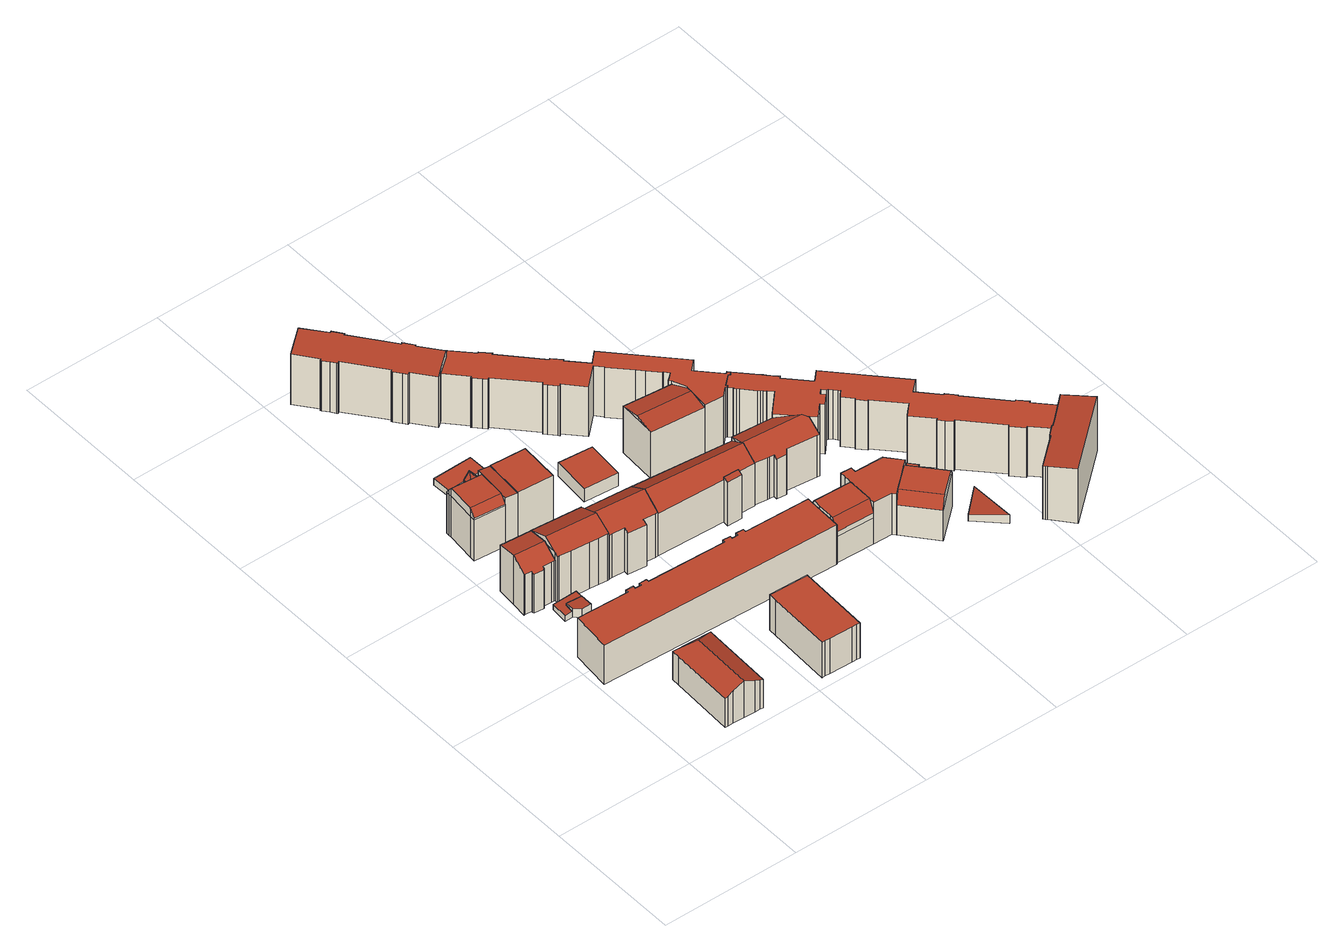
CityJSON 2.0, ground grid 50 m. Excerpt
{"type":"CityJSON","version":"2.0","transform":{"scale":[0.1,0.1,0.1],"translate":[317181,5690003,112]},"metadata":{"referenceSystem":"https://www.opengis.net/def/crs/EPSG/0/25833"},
"CityObjects":{
"building1":{"type":"Building","attributes":{"Dachtyp_tdc":"tdcFreeFormRoof","Gemeindeschluessel":14713000,"Dachneigung":25.52,"QualitaetDacherkennung":13,"Geometrietyp2DReferenz":"3000","function":"31001_9998","roofType":"5000","measuredHeight":14.87},"geometry":[{"type":"MultiSurface","lod":"2","boundaries":[[[0,1,2,3]],[[1,4,5,2]],[[4,6,7,5]],[[6,8,9,7]],[[8,10,11,9]],[[10,12,13,11]],[[12,14,15,13]],[[14,16,17,15]],[[16,18,19,17]],[[18,20,21,19]],[[20,0,3,21]],[[16,14,12,10,8,6,22]],[[6,4,22]],[[4,1,0,20,18,16,22]],[[3,2,5,7,9,11,13,15,17,19,21]]],"semantics":{"surfaces":[{"type":"WallSurface"},{"type":"RoofSurface"},{"type":"GroundSurface"}],"values":[0,0,0,0,0,0,0,0,0,0,0,1,1,1,2]}}]},
"building2":{"type":"Building","attributes":{"Dachtyp_tdc":"tdcGableRoof","Gemeindeschluessel":14713000,"Dachneigung":10.52,"QualitaetDacherkennung":49,"Geometrietyp2DReferenz":"3000","function":"31001_9998","roofType":"3100","measuredHeight":20},"geometry":[{"type":"MultiSurface","lod":"2","boundaries":[[[23,24,25,26]],[[24,27,28,25]],[[27,29,30,28]],[[29,31,32,30]],[[31,33,34,32]],[[33,35,36,34]],[[35,37,38,36]],[[37,39,40,38]],[[39,41,42,40]],[[41,43,44,42]],[[43,45,46,44]],[[45,47,48,46]],[[47,49,50,48]],[[49,51,52,50]],[[51,53,54,52]],[[53,23,26,54]],[[49,47,45,43]],[[43,41,39,37,35,33,31,29,27,24,23,53,51,49]],[[26,25,28,30,32,34,36,38,40,42,44,46,48,50,52,54]]],"semantics":{"surfaces":[{"type":"WallSurface"},{"type":"RoofSurface"},{"type":"GroundSurface"}],"values":[0,0,0,0,0,0,0,0,0,0,0,0,0,0,0,0,1,1,2]}}]},
"building3":{"type":"Building","attributes":{"Dachtyp_tdc":"tdcPolyFlatRoof","Gemeindeschluessel":14713000,"Dachneigung":7.14,"QualitaetDacherkennung":61,"Geometrietyp2DReferenz":"3000","function":"31001_9998","roofType":"2100","measuredHeight":3.18},"geometry":[{"type":"MultiSurface","lod":"2","boundaries":[[[55,56,57,58]],[[56,59,60,57]],[[59,61,62,60]],[[61,63,64,62]],[[63,65,66,64]],[[65,55,58,66]],[[65,63,61,59,56,55]],[[58,57,60,62,64,66]]],"semantics":{"surfaces":[{"type":"WallSurface"},{"type":"RoofSurface"},{"type":"GroundSurface"}],"values":[0,0,0,0,0,0,1,2]}}]},
"building4":{"type":"Building","attributes":{"Dachtyp_tdc":"tdcPolyFlatRoof","Gemeindeschluessel":14713000,"Dachneigung":6.71,"QualitaetDacherkennung":65,"Geometrietyp2DReferenz":"3000","function":"31001_9998","roofType":"2100","measuredHeight":3.73},"geometry":[{"type":"MultiSurface","lod":"2","boundaries":[[[67,68,69,70]],[[68,71,72,69]],[[71,73,74,72]],[[73,75,76,74]],[[75,77,78,76]],[[77,67,70,78]],[[77,75,73,71,68,67]],[[70,69,72,74,76,78]]],"semantics":{"surfaces":[{"type":"WallSurface"},{"type":"RoofSurface"},{"type":"GroundSurface"}],"values":[0,0,0,0,0,0,1,2]}}]},
"building5":{"type":"Building","attributes":{"Dachtyp_tdc":"tdcFreeFormRoof","Gemeindeschluessel":14713000,"Dachneigung":0.38,"QualitaetDacherkennung":69,"Geometrietyp2DReferenz":"3000","function":"31001_9998","roofType":"5000","measuredHeight":19.86},"geometry":[{"type":"MultiSurface","lod":"2","boundaries":[[[79,80,81,82]],[[83,84,80,79]],[[85,86,87,88]],[[88,87,89,90]],[[90,89,91]],[[92,84,83]],[[93,94,95,96]],[[96,95,86,85]],[[97,98,99,100,101,102,103,104,105,106,107,108,109]],[[85,88,98,97]],[[88,90,99,98]],[[90,91,100,99]],[[91,110,101,100]],[[110,111,102,101]],[[111,112,103,102]],[[112,92,104,103]],[[92,83,105,104]],[[83,79,106,105]],[[79,82,107,106]],[[82,93,108,107]],[[93,96,109,108]],[[96,85,97,109]],[[113,86,95,94]],[[84,92,112,111,110,91,89,87,80]],[[81,80,87,86,113]],[[82,81,113,94,93]]],"semantics":{"surfaces":[{"type":"WallSurface"},{"type":"GroundSurface"},{"type":"RoofSurface"}],"values":[0,0,0,0,0,0,0,0,1,0,0,0,0,0,0,0,0,0,0,0,0,0,2,2,2,0]}}]},
"building6":{"type":"Building","attributes":{"Dachtyp_tdc":"tdcFreeFormRoof","Gemeindeschluessel":14713000,"Dachneigung":24.72,"QualitaetDacherkennung":47,"Geometrietyp2DReferenz":"3000","function":"31001_9998","roofType":"5000","measuredHeight":22.23},"geometry":[{"type":"MultiSurface","lod":"2","boundaries":[[[114,115,116,117]],[[115,118,119,116]],[[118,120,121,119]],[[120,122,123,121]],[[122,124,125,123]],[[124,126,127,125]],[[126,128,129,127]],[[128,130,131,129]],[[130,132,133,131]],[[132,134,52,133]],[[134,47,48,52]],[[47,114,117,48]],[[135,118,115,114,47,136]],[[130,128,126,124,122,120,135,136,134,132]],[[120,118,135]],[[47,134,136]],[[117,116,119,121,123,125,127,129,131,133,52,48]]],"semantics":{"surfaces":[{"type":"WallSurface"},{"type":"RoofSurface"},{"type":"GroundSurface"}],"values":[0,0,0,0,0,0,0,0,0,0,0,0,1,1,0,0,2]}}]},
"building7":{"type":"Building","attributes":{"Gemeindeschluessel":14713000,"Dachtyp_tdc":"tdcPolyFlatRoof","Dachneigung":5.23,"QualitaetDacherkennung":44,"Geometrietyp2DReferenz":"3000","function":"31001_9998","roofType":"2100","measuredHeight":19.71},"geometry":[{"type":"MultiSurface","lod":"2","boundaries":[[[137,138,139,140]],[[138,141,142,139]],[[141,143,144,142]],[[143,137,140,144]],[[143,141,138,137]],[[140,139,142,144]]],"semantics":{"surfaces":[{"type":"WallSurface"},{"type":"RoofSurface"},{"type":"GroundSurface"}],"values":[0,0,0,0,1,2]}}]},
"building8":{"type":"Building","attributes":{"Dachtyp_tdc":"tdcPolyFlatRoof","Gemeindeschluessel":14713000,"Dachneigung":0,"QualitaetDacherkennung":39,"Geometrietyp2DReferenz":"3000","function":"31001_9998","roofType":"1000","measuredHeight":16.01},"geometry":[{"type":"MultiSurface","lod":"2","boundaries":[[[145,146,147,148]],[[146,149,150,147]],[[149,151,152,150]],[[151,153,154,152]],[[153,155,156,154]],[[155,157,158,156]],[[157,159,160,158]],[[159,161,162,160]],[[161,163,164,162]],[[163,165,166,164]],[[165,167,168,166]],[[167,169,170,168]],[[169,171,172,170]],[[171,173,174,172]],[[173,175,176,174]],[[175,177,178,176]],[[177,179,180,178]],[[179,181,182,180]],[[181,183,184,182]],[[183,185,186,184]],[[185,187,188,186]],[[187,189,190,188]],[[189,191,192,190]],[[191,145,148,192]],[[191,189,187,185,183,181,179,177,175,173,171,169,167,165,163,161,159,157,155,153,151,149,146,145]],[[148,147,150,152,154,156,158,160,162,164,166,168,170,172,174,176,178,180,182,184,186,188,190,192]]],"semantics":{"surfaces":[{"type":"WallSurface"},{"type":"RoofSurface"},{"type":"GroundSurface"}],"values":[0,0,0,0,0,0,0,0,0,0,0,0,0,0,0,0,0,0,0,0,0,0,0,0,1,2]}}]},
"building9":{"type":"Building","attributes":{"Dachtyp_tdc":"tdcFreeFormRoof","Gemeindeschluessel":14713000,"Dachneigung":53.87,"QualitaetDacherkennung":6,"Geometrietyp2DReferenz":"3000","function":"31001_9998","roofType":"5000","measuredHeight":12.63},"geometry":[{"type":"MultiSurface","lod":"2","boundaries":[[[193,194,142,144]],[[194,195,196,142]],[[195,197,198,196]],[[197,199,200,198]],[[199,201,202,200]],[[201,203,204,202]],[[203,193,144,204]],[[205,206,207,203,201]],[[205,201,199]],[[197,205,199]],[[197,206,205]],[[197,208,206]],[[208,197,195]],[[208,195,194]],[[207,206,208,194,193]],[[207,193,203]],[[144,142,196,198,200,202,204]]],"semantics":{"surfaces":[{"type":"WallSurface"},{"type":"RoofSurface"},{"type":"GroundSurface"}],"values":[0,0,0,0,0,0,0,1,0,1,1,1,1,1,1,1,2]}}]},
"building10":{"type":"Building","attributes":{"Dachtyp_tdc":"tdcPolyFlatRoof","Gemeindeschluessel":14713000,"Dachneigung":0,"QualitaetDacherkennung":52,"Geometrietyp2DReferenz":"3000","function":"31001_9998","roofType":"1000","measuredHeight":19.51},"geometry":[{"type":"MultiSurface","lod":"2","boundaries":[[[209,210,211,212]],[[210,213,140,211]],[[213,214,144,140]],[[214,209,212,144]],[[214,213,210,209]],[[212,211,140,144]]],"semantics":{"surfaces":[{"type":"WallSurface"},{"type":"RoofSurface"},{"type":"GroundSurface"}],"values":[0,0,0,0,1,2]}}]},
"building11":{"type":"Building","attributes":{"Dachtyp_tdc":"tdcPolyFlatRoof","Gemeindeschluessel":14713000,"Dachneigung":0,"QualitaetDacherkennung":37,"Geometrietyp2DReferenz":"3000","function":"31001_9998","roofType":"1000","measuredHeight":14.29},"geometry":[{"type":"MultiSurface","lod":"2","boundaries":[[[215,216,217,218]],[[216,219,220,217]],[[219,221,222,220]],[[221,223,224,222]],[[223,225,226,224]],[[225,227,228,226]],[[227,229,230,228]],[[229,231,232,230]],[[231,233,234,232]],[[233,215,218,234]],[[233,231,229,227,225,223,221,219,216,215]],[[218,217,220,222,224,226,228,230,232,234]]],"semantics":{"surfaces":[{"type":"WallSurface"},{"type":"RoofSurface"},{"type":"GroundSurface"}],"values":[0,0,0,0,0,0,0,0,0,0,1,2]}}]},
"building12":{"type":"Building","attributes":{"Dachtyp_tdc":"tdcPolyFlatRoof","Gemeindeschluessel":14713000,"Dachneigung":0,"QualitaetDacherkennung":65,"Geometrietyp2DReferenz":"3000","function":"31001_9998","roofType":"1000","measuredHeight":2.55},"geometry":[{"type":"MultiSurface","lod":"2","boundaries":[[[235,236,237,238]],[[236,239,240,237]],[[239,241,242,240]],[[241,235,238,242]],[[241,239,236,235]],[[238,237,240,242]]],"semantics":{"surfaces":[{"type":"WallSurface"},{"type":"RoofSurface"},{"type":"GroundSurface"}],"values":[0,0,0,0,1,2]}}]},
"building13":{"type":"Building","attributes":{"Dachtyp_tdc":"tdcFreeFormRoof","Gemeindeschluessel":14713000,"Dachneigung":29.41,"QualitaetDacherkennung":53,"Geometrietyp2DReferenz":"3000","function":"31001_9998","roofType":"5000","measuredHeight":21.76},"geometry":[{"type":"MultiSurface","lod":"2","boundaries":[[[243,244,245,246]],[[244,247,248,245]],[[247,249,250,248]],[[249,251,252,250]],[[251,253,254,252]],[[253,255,256,254]],[[255,257,258,256]],[[257,259,260,258]],[[259,261,262,260]],[[261,263,264,262]],[[263,265,266,264]],[[265,267,268,266]],[[267,269,270,268]],[[269,271,272,270]],[[271,273,274,272]],[[273,243,246,274]],[[275,261,259,257,255,276]],[[247,244,243,273,271,269,267,265,263,275,276,253,251,249]],[[255,253,276]],[[263,261,275]],[[246,245,248,250,252,254,256,258,260,262,264,266,268,270,272,274]]],"semantics":{"surfaces":[{"type":"WallSurface"},{"type":"RoofSurface"},{"type":"GroundSurface"}],"values":[0,0,0,0,0,0,0,0,0,0,0,0,0,0,0,0,1,1,0,0,2]}}]},
"building14":{"type":"Building","attributes":{"Dachtyp_tdc":"tdcPolyFlatRoof","Gemeindeschluessel":14713000,"Dachneigung":6.67,"QualitaetDacherkennung":69,"Geometrietyp2DReferenz":"3000","function":"31001_9998","roofType":"2100","measuredHeight":21.76},"geometry":[{"type":"MultiSurface","lod":"2","boundaries":[[[277,278,279,280]],[[278,281,282,279]],[[281,283,284,282]],[[283,285,286,284]],[[285,287,288,286]],[[287,289,290,288]],[[289,291,292,290]],[[291,293,294,292]],[[293,295,296,294]],[[295,297,298,296]],[[297,299,300,298]],[[299,301,302,300]],[[301,303,304,302]],[[303,305,306,304]],[[305,307,308,306]],[[307,309,310,308]],[[309,311,312,310]],[[311,313,314,312]],[[313,315,316,314]],[[315,317,318,316]],[[317,319,320,318]],[[319,321,322,320]],[[321,323,324,322]],[[323,325,326,324]],[[325,327,328,326]],[[327,329,330,328]],[[329,331,332,330]],[[331,333,334,332]],[[333,277,280,334]],[[333,331,329,327,325,323,321,319,317,315,313,311,309,307,305,303,301,299,297,295,293,291,289,287,285,283,281,278,277]],[[280,279,282,284,286,288,290,292,294,296,298,300,302,304,306,308,310,312,314,316,318,320,322,324,326,328,330,332,334]]],"semantics":{"surfaces":[{"type":"WallSurface"},{"type":"RoofSurface"},{"type":"GroundSurface"}],"values":[0,0,0,0,0,0,0,0,0,0,0,0,0,0,0,0,0,0,0,0,0,0,0,0,0,0,0,0,0,1,2]}}]},
"building15":{"type":"Building","attributes":{"Dachtyp_tdc":"tdcPolyFlatRoof","Gemeindeschluessel":14713000,"Dachneigung":0,"QualitaetDacherkennung":42,"Geometrietyp2DReferenz":"3000","function":"31001_2000","roofType":"1000","measuredHeight":5.46},"geometry":[{"type":"MultiSurface","lod":"2","boundaries":[[[335,336,337,338]],[[336,339,340,337]],[[339,341,342,340]],[[341,335,338,342]],[[341,339,336,335]],[[338,337,340,342]]],"semantics":{"surfaces":[{"type":"WallSurface"},{"type":"RoofSurface"},{"type":"GroundSurface"}],"values":[0,0,0,0,1,2]}}]},
"building16":{"type":"Building","attributes":{"Gemeindeschluessel":14713000,"Geometrietyp2DReferenz":"3000","function":"31001_9998","roofType":"9999"},"children":["building16-1","building16-2"]},
"building16-1":{"type":"BuildingPart","attributes":{"Dachtyp_tdc":"tdcFreeFormRoof","Dachneigung":31.89,"QualitaetDacherkennung":29,"Geometrietyp2DReferenz":"3000","roofType":"5000","measuredHeight":21.63},"parents":["building16"],"geometry":[{"type":"MultiSurface","lod":"2","boundaries":[[[343,344,345,346]],[[344,347,348,345]],[[347,349,350,348]],[[351,352,268,353]],[[352,354,266,268]],[[354,355,264,266]],[[355,356,357,264]],[[356,358,262,357]],[[358,359,260,262]],[[359,343,346,260]],[[356,355,354,352,351,349,347,344]],[[344,343,359,358,356]],[[346,345,348,350,353,268,266,264,357,262,260]],[[353,350,349,351]]],"semantics":{"surfaces":[{"type":"WallSurface"},{"type":"RoofSurface"},{"type":"GroundSurface"},{"type":"ClosureSurface"}],"values":[0,0,0,0,0,0,0,0,0,0,1,1,2,3]}}]},
"building16-2":{"type":"BuildingPart","attributes":{"Dachtyp_tdc":"tdcPolyFlatRoof","Dachneigung":14.17,"QualitaetDacherkennung":67,"Geometrietyp2DReferenz":"3000","roofType":"2100","measuredHeight":18.3},"parents":["building16"],"geometry":[{"type":"MultiSurface","lod":"2","boundaries":[[[360,361,362,350,349]],[[361,363,364,362]],[[363,365,351,353,364]],[[365,363,361,360]],[[350,362,364,353]],[[349,351,365,360]],[[349,350,353,351]]],"semantics":{"surfaces":[{"type":"WallSurface"},{"type":"RoofSurface"},{"type":"GroundSurface"},{"type":"ClosureSurface"}],"values":[0,0,0,1,2,0,3]}}]},
"building17":{"type":"Building","attributes":{"Dachtyp_tdc":"tdcPolyFlatRoof","Gemeindeschluessel":14713000,"Dachneigung":0,"QualitaetDacherkennung":37,"Geometrietyp2DReferenz":"3000","function":"31001_9998","roofType":"1000","measuredHeight":20.2},"geometry":[{"type":"MultiSurface","lod":"2","boundaries":[[[366,367,368,369]],[[367,370,371,368]],[[370,372,373,371]],[[372,374,375,373]],[[374,376,377,375]],[[376,378,379,377]],[[378,380,381,379]],[[380,382,383,381]],[[382,384,385,383]],[[384,386,387,385]],[[386,388,389,387]],[[388,390,391,389]],[[390,392,393,391]],[[392,394,395,393]],[[394,396,397,395]],[[396,398,399,397]],[[398,400,401,399]],[[400,402,403,401]],[[402,404,405,403]],[[404,406,407,405]],[[406,408,409,407]],[[408,410,411,409]],[[410,412,413,411]],[[412,414,415,413]],[[414,416,417,415]],[[416,418,419,417]],[[418,420,421,419]],[[420,422,423,421]],[[422,424,425,423]],[[424,426,427,425]],[[426,428,429,427]],[[428,430,431,429]],[[430,432,433,431]],[[432,434,435,433]],[[434,436,437,435]],[[436,438,439,437]],[[438,440,441,439]],[[440,442,443,441]],[[442,444,445,443]],[[444,446,447,445]],[[446,448,449,447]],[[448,450,451,449]],[[450,452,453,451]],[[452,454,455,453]],[[454,456,457,455]],[[456,458,459,457]],[[458,460,461,459]],[[460,462,463,461]],[[462,464,465,463]],[[464,466,467,465]],[[466,468,469,467]],[[468,470,471,469]],[[470,472,473,471]],[[472,474,475,473]],[[474,366,369,475]],[[474,472,470,468,466,464,462,460,458,456,454,452,450,448,446,444,442,440,438,436,434,432,430,428,426,424,422,420,418,416,414,412,410,408,406,404,402,400,398,396,394,392,390,388,386,384,382,380,378,376,374,372,370,367,366]],[[369,368,371,373,375,377,379,381,383,385,387,389,391,393,395,397,399,401,403,405,407,409,411,413,415,417,419,421,423,425,427,429,431,433,435,437,439,441,443,445,447,449,451,453,455,457,459,461,463,465,467,469,471,473,475]]],"semantics":{"surfaces":[{"type":"WallSurface"},{"type":"RoofSurface"},{"type":"GroundSurface"}],"values":[0,0,0,0,0,0,0,0,0,0,0,0,0,0,0,0,0,0,0,0,0,0,0,0,0,0,0,0,0,0,0,0,0,0,0,0,0,0,0,0,0,0,0,0,0,0,0,0,0,0,0,0,0,0,0,1,2]}}]},
"building18":{"type":"Building","attributes":{"Dachtyp_tdc":"tdcFreeFormRoof","Gemeindeschluessel":14713000,"Dachneigung":10.1,"QualitaetDacherkennung":62,"Geometrietyp2DReferenz":"3000","function":"31001_9998","roofType":"5000","measuredHeight":20.18},"geometry":[{"type":"MultiSurface","lod":"2","boundaries":[[[476,477,478,401]],[[477,479,480,478]],[[479,481,482,480]],[[481,483,484,482]],[[483,485,486,484]],[[485,487,488,486]],[[487,489,405,488]],[[489,490,403,405]],[[490,476,401,403]],[[476,491,492,479,477]],[[491,490,489,487,485,483,481,492]],[[481,479,492]],[[476,490,491]],[[401,478,480,482,484,486,488,405,403]]],"semantics":{"surfaces":[{"type":"WallSurface"},{"type":"RoofSurface"},{"type":"GroundSurface"}],"values":[0,0,0,0,0,0,0,0,0,1,1,0,0,2]}}]},
"building19":{"type":"Building","attributes":{"Gemeindeschluessel":14713000,"Geometrietyp2DReferenz":"3000","function":"31001_9998","roofType":"9999"},"children":["building19-1","building19-2","building19-3","building19-4"]},
"building19-1":{"type":"BuildingPart","attributes":{"Dachtyp_tdc":"tdcPolyFlatRoof","Dachneigung":0,"QualitaetDacherkennung":53,"Geometrietyp2DReferenz":"3000","roofType":"1000","measuredHeight":16.8},"parents":["building19"],"geometry":[{"type":"MultiSurface","lod":"2","boundaries":[[[493,494,495,496,497,498]],[[499,500,501,502,503]],[[500,504,505,501]],[[504,506,507,505]],[[506,508,509,507]],[[508,510,511,512,509]],[[513,493,498,514,515]],[[513,516,517,510,508,506,504,500,499,518,519,494,493]],[[498,497,502,501,505,507,509,512,514]],[[503,520,518,499]],[[495,494,519]],[[503,502,497,496]],[[503,496,495,519,518,520]],[[515,516,513]],[[517,521,511,510]],[[515,514,512,511]],[[515,511,521,517,516]]],"semantics":{"surfaces":[{"type":"WallSurface"},{"type":"RoofSurface"},{"type":"GroundSurface"},{"type":"ClosureSurface"}],"values":[0,0,0,0,0,0,0,1,2,0,0,3,3,0,0,3,3]}}]},
"building19-2":{"type":"BuildingPart","attributes":{"Dachtyp_tdc":"tdcPolyFlatRoof","Dachneigung":0,"QualitaetDacherkennung":40,"Geometrietyp2DReferenz":"3000","roofType":"1000","measuredHeight":13.67},"parents":["building19"],"geometry":[{"type":"MultiSurface","lod":"2","boundaries":[[[522,523,524,525]],[[523,526,527,524]],[[528,522,525,512]],[[528,526,523,522]],[[525,524,527,512]],[[512,527,526,528]]],"semantics":{"surfaces":[{"type":"WallSurface"},{"type":"RoofSurface"},{"type":"GroundSurface"},{"type":"ClosureSurface"}],"values":[0,0,0,1,2,3]}}]},
"building19-3":{"type":"BuildingPart","attributes":{"Dachtyp_tdc":"tdcCutGableRoof","Dachneigung":1.12,"QualitaetDacherkennung":54,"Geometrietyp2DReferenz":"3000","roofType":"9999","measuredHeight":16.92},"parents":["building19"],"geometry":[{"type":"MultiSurface","lod":"2","boundaries":[[[529,530,531,532]],[[530,533,534,531]],[[533,535,536,534]],[[535,537,538,536]],[[537,503,502,538]],[[496,529,532,497]],[[495,519,539,540,541,542,543]],[[537,544,520,503]],[[544,545,546,540,539,518,520]],[[530,541,540,546,533]],[[533,546,545,535]],[[535,545,544,537]],[[543,542,529]],[[496,495,543,529]],[[529,542,541,530]],[[532,531,534,536,538,502,497]],[[497,502,503,496]],[[518,539,519]],[[520,518,519,495,496,503]]],"semantics":{"surfaces":[{"type":"WallSurface"},{"type":"RoofSurface"},{"type":"GroundSurface"},{"type":"ClosureSurface"}],"values":[0,0,0,0,0,0,1,1,1,0,0,0,0,0,0,2,3,0,3]}}]},
"building19-4":{"type":"BuildingPart","attributes":{"Dachtyp_tdc":"tdcCutGableRoof","Dachneigung":1.2,"QualitaetDacherkennung":59,"Geometrietyp2DReferenz":"3000","roofType":"9999","measuredHeight":16.94},"parents":["building19"],"geometry":[{"type":"MultiSurface","lod":"2","boundaries":[[[547,515,514,548]],[[549,547,548,550]],[[515,547,551,552,516]],[[549,511,521,553]],[[547,549,553,551]],[[521,517,552,551,553]],[[548,514,512,527,550]],[[512,514,515,511,528]],[[549,550,527,526,528,511]],[[526,527,512,528]],[[552,517,516]],[[511,515,516,517,521]]],"semantics":{"surfaces":[{"type":"WallSurface"},{"type":"RoofSurface"},{"type":"GroundSurface"},{"type":"ClosureSurface"}],"values":[0,0,1,1,0,1,2,3,0,3,0,3]}}]},
"building20":{"type":"Building","attributes":{"Dachtyp_tdc":"tdcFreeFormRoof","Gemeindeschluessel":14713000,"Dachneigung":28.77,"QualitaetDacherkennung":62,"Geometrietyp2DReferenz":"3000","function":"31001_9998","roofType":"5000","measuredHeight":20.61},"geometry":[{"type":"MultiSurface","lod":"2","boundaries":[[[554,555,556,557]],[[555,558,559,556]],[[558,560,561,559]],[[560,562,563,561]],[[562,564,565,563]],[[564,566,567,565]],[[566,568,569,567]],[[568,570,571,569]],[[570,572,573,571]],[[572,574,575,573]],[[574,576,577,575]],[[576,554,557,577]],[[578,566,564,579]],[[555,554,576,574,572,570,568,578,579,562,560,558]],[[564,562,579]],[[568,566,578]],[[557,556,559,561,563,565,567,569,571,573,575,577]]],"semantics":{"surfaces":[{"type":"WallSurface"},{"type":"RoofSurface"},{"type":"GroundSurface"}],"values":[0,0,0,0,0,0,0,0,0,0,0,0,1,1,0,0,2]}}]},
"building21":{"type":"Building","attributes":{"Dachtyp_tdc":"tdcPolyFlatRoof","Gemeindeschluessel":14713000,"Dachneigung":4.13,"QualitaetDacherkennung":87,"Geometrietyp2DReferenz":"3000","function":"31001_9998","roofType":"2100","measuredHeight":3.56},"geometry":[{"type":"MultiSurface","lod":"2","boundaries":[[[580,581,582,583]],[[581,584,585,582]],[[584,580,583,585]],[[584,581,580]],[[583,582,585]]],"semantics":{"surfaces":[{"type":"WallSurface"},{"type":"RoofSurface"},{"type":"GroundSurface"}],"values":[0,0,0,1,2]}}]},
"building22":{"type":"Building","attributes":{"Dachtyp_tdc":"tdcPolyFlatRoof","Gemeindeschluessel":14713000,"Dachneigung":0,"QualitaetDacherkennung":28,"Geometrietyp2DReferenz":"3000","function":"31001_9998","roofType":"1000","measuredHeight":20.03},"geometry":[{"type":"MultiSurface","lod":"2","boundaries":[[[586,587,588,589]],[[587,392,590,588]],[[392,390,591,590]],[[390,388,592,591]],[[388,386,593,592]],[[386,384,594,593]],[[384,382,595,594]],[[382,596,597,595]],[[596,598,599,597]],[[598,600,601,599]],[[600,602,603,601]],[[602,604,605,603]],[[604,606,607,605]],[[606,608,609,607]],[[608,610,611,609]],[[610,612,613,611]],[[612,614,615,613]],[[614,616,617,615]],[[616,618,619,617]],[[618,620,621,619]],[[620,622,623,621]],[[622,624,625,623]],[[624,626,627,625]],[[626,628,629,627]],[[628,630,631,629]],[[630,632,633,631]],[[632,634,635,633]],[[634,636,637,635]],[[636,638,639,637]],[[638,640,641,639]],[[640,642,643,641]],[[642,644,645,643]],[[644,646,647,645]],[[646,648,649,647]],[[648,650,651,649]],[[650,652,653,651]],[[650,648,646,644,642,640,638,636,634,632,630,628,626,624,622,620,618,616,614,612,610,608,606,604,602,600,598,596,382,384,386,388,390,392,587,586,654,655,656,657,658,659,660,661,662,663,664,665,666,667,668,669,670,671,672,673,674,675,676,677,678,679,680,681,682,683,684,685,686,687,688,689,690,691,652]],[[653,692,693,694,695,696,697,698,699,700,701,702,703,704,705,706,707,708,709,710,711,712,713,714,715,716,717,718,719,720,721,722,723,724,725,726,727,728,729,589,588,590,591,592,593,594,595,597,599,601,603,605,607,609,611,613,615,617,619,621,623,625,627,629,631,633,635,637,639,641,643,645,647,649,651]],[[652,691,692,653]],[[691,690,693,692]],[[690,689,694,693]],[[689,688,695,694]],[[688,687,696,695]],[[687,686,697,696]],[[686,685,698,697]],[[685,684,699,698]],[[684,683,700,699]],[[683,682,701,700]],[[682,681,702,701]],[[681,680,703,702]],[[680,679,704,703]],[[679,678,705,704]],[[678,677,706,705]],[[677,676,707,706]],[[676,675,708,707]],[[675,674,709,708]],[[674,673,710,709]],[[673,672,711,710]],[[672,671,712,711]],[[671,670,713,712]],[[670,669,714,713]],[[669,668,715,714]],[[668,667,716,715]],[[667,666,717,716]],[[666,665,718,717]],[[665,664,719,718]],[[664,663,720,719]],[[663,662,721,720]],[[662,661,722,721]],[[661,660,723,722]],[[660,659,724,723]],[[659,658,725,724]],[[658,657,726,725]],[[657,656,727,726]],[[656,655,728,727]],[[655,654,729,728]],[[654,586,589,729]]],"semantics":{"surfaces":[{"type":"WallSurface"},{"type":"RoofSurface"},{"type":"GroundSurface"}],"values":[0,0,0,0,0,0,0,0,0,0,0,0,0,0,0,0,0,0,0,0,0,0,0,0,0,0,0,0,0,0,0,0,0,0,0,0,1,2,0,0,0,0,0,0,0,0,0,0,0,0,0,0,0,0,0,0,0,0,0,0,0,0,0,0,0,0,0,0,0,0,0,0,0,0,0,0,0]}}]},
"building23":{"type":"Building","attributes":{"Dachtyp_tdc":"tdcPolyFlatRoof","Gemeindeschluessel":14713000,"Dachneigung":3.09,"QualitaetDacherkennung":73,"Geometrietyp2DReferenz":"3000","function":"31001_9998","roofType":"2100","measuredHeight":22.18},"geometry":[{"type":"MultiSurface","lod":"2","boundaries":[[[730,731,732,733]],[[731,734,735,732]],[[734,736,737,735]],[[736,738,739,737]],[[738,740,741,739]],[[740,742,743,741]],[[742,744,745,743]],[[744,746,747,745]],[[746,748,749,747]],[[748,750,751,749]],[[750,730,733,751]],[[750,748,746,744,742,740,738,736,734,731,730]],[[733,732,735,737,739,741,743,745,747,749,751]]],"semantics":{"surfaces":[{"type":"WallSurface"},{"type":"RoofSurface"},{"type":"GroundSurface"}],"values":[0,0,0,0,0,0,0,0,0,0,0,1,2]}}]}
},
"vertices":[
[160,26,153],[169,256,153],[169,256,38],[160,26,38],[170,286,153],[170,286,38],[311,280,153],[311,280,38],[310,250,153],[310,250,38],[301,21,153],[301,21,38],[290,22,158],[290,22,38],[271,22,167],[271,22,38],[231,24,186],[231,24,38],[191,26,167],[191,26,38],[171,26,158],[171,26,38],[239,248,186],
[124,801,168],[95,803,168],[95,803,5],[124,801,5],[95,797,163],[95,797,5],[92,797,163],[92,797,5],[92,795,161],[92,795,5],[57,798,162],[57,798,5],[54,802,164],[54,802,5],[55,807,168],[55,807,5],[31,809,168],[31,809,5],[27,809,168],[27,809,5],[32,864,205],[32,864,5],[39,935,192],[39,935,5],[149,926,192],[149,926,5],[143,855,205],[143,855,5],[139,800,168],[139,800,5],[135,800,168],[135,800,5],
[132,712,29],[105,711,26],[105,711,4],[132,712,4],[110,774,26],[110,774,4],[193,767,36],[193,767,4],[191,739,36],[191,739,4],[135,744,29],[135,744,4],
[132,712,41],[135,744,37],[135,744,6],[132,712,6],[140,743,37],[140,743,6],[191,739,37],[191,739,6],[186,689,43],[186,689,6],[152,690,43],[152,690,6],
[184,1200,171],[184,1200,202],[182,1169,202],[182,1169,171],[186,1220,171],[186,1220,175],[64,1108,171],[64,1108,203],[74,1210,202],[74,1210,171],[75,1219,191],[75,1219,171],[76,1232,171],[187,1222,171],[173,1076,171],[173,1076,176],[62,1087,176],[62,1087,171],[64,1108,4],[74,1210,4],[75,1219,4],[76,1232,4],[120,1228,4],[134,1227,4],[148,1226,4],[187,1222,4],[186,1220,4],[184,1200,4],[182,1169,4],[173,1076,4],[62,1087,4],[120,1228,171],[134,1227,171],[148,1226,171],[175,1098,203],
[149,928,191],[330,912,191],[330,912,5],[149,928,5],[330,909,192],[330,909,5],[319,769,193],[319,769,5],[316,769,193],[316,769,5],[283,772,193],[283,772,5],[251,775,193],[251,775,5],[185,781,193],[185,781,5],[143,785,194],[143,785,5],[138,786,194],[138,786,5],[139,800,201],[324,833,228],[143,849,228],
[218,1072,198],[173,1076,202],[173,1076,5],[218,1072,5],[186,1220,202],[186,1220,5],[229,1216,198],[229,1216,5],
[240,556,181],[239,546,181],[239,546,21],[240,556,21],[260,545,181],[260,545,21],[261,555,181],[261,555,21],[288,554,181],[288,554,21],[289,544,181],[289,544,21],[572,534,181],[572,534,21],[572,544,181],[572,544,21],[600,542,181],[600,542,21],[599,532,181],[599,532,21],[620,532,181],[620,532,21],[621,542,181],[621,542,21],[649,541,181],[649,541,21],[649,530,181],[649,530,21],[882,522,181],[882,522,21],[882,521,181],[882,521,21],[880,464,181],[880,464,21],[878,411,181],[878,411,21],[877,380,181],[877,380,21],[876,380,181],[876,380,21],[10,412,181],[10,412,21],[24,554,181],[24,554,21],[212,547,181],[212,547,21],[212,557,181],[212,557,21],
[229,1216,102],[186,1220,102],[187,1222,102],[187,1222,5],[190,1255,102],[190,1255,5],[194,1297,102],[194,1297,5],[235,1294,102],[235,1294,5],[230,1223,102],[230,1223,5],[214,1295,130],[210,1239,131],[223,1223,111],[197,1229,116],
[356,1207,200],[346,1063,200],[346,1063,5],[356,1207,5],[218,1072,200],[229,1216,200],
[531,13,180],[520,12,180],[520,12,37],[531,13,37],[529,242,180],[529,242,37],[531,272,180],[531,272,37],[671,267,180],[671,267,37],[670,237,180],[670,237,37],[661,7,180],[661,7,37],[650,8,180],[650,8,37],[632,9,180],[632,9,37],[550,12,180],[550,12,37],
[316,1347,38],[174,1344,38],[174,1344,12],[316,1347,12],[172,1411,38],[172,1411,12],[315,1414,38],[315,1414,12],
[376,749,175],[376,750,176],[376,750,7],[376,749,7],[377,766,185],[377,766,7],[333,769,184],[333,769,7],[323,769,183],[323,769,7],[319,769,183],[319,769,7],[330,909,181],[330,909,7],[330,912,180],[330,912,7],[509,897,180],[509,897,7],[509,894,181],[509,894,7],[500,799,209],[500,799,7],[498,778,197],[498,778,7],[496,755,184],[496,755,7],[487,755,184],[487,755,7],[444,759,184],[444,759,7],[443,743,175],[443,743,7],[503,826,224],[325,842,224],
[144,2007,235],[203,1935,235],[203,1935,18],[144,2007,18],[207,1937,236],[207,1937,18],[232,1904,236],[232,1904,18],[229,1901,235],[229,1901,18],[336,1762,235],[336,1762,18],[339,1766,236],[339,1766,18],[365,1732,236],[365,1732,18],[362,1729,235],[362,1729,18],[417,1659,235],[417,1659,18],[419,1656,235],[419,1656,18],[360,1610,227],[360,1610,18],[337,1591,223],[337,1591,18],[282,1662,223],[282,1662,18],[276,1658,222],[276,1658,18],[265,1672,222],[265,1672,18],[247,1696,222],[247,1696,18],[244,1700,222],[244,1700,18],[249,1704,223],[249,1704,18],[150,1831,223],[150,1831,18],[144,1827,222],[144,1827,18],[142,1830,222],[142,1830,18],[130,1846,222],[130,1846,18],[114,1866,222],[114,1866,18],[111,1870,222],[111,1870,18],[116,1874,223],[116,1874,18],[60,1947,223],[60,1947,18],[82,1964,226],[82,1964,18],[141,2011,235],[141,2011,18],
[473,1074,63],[485,1211,63],[485,1211,9],[473,1074,9],[608,1200,63],[608,1200,9],[596,1063,63],[596,1063,9],
[867,862,179],[862,802,217],[862,802,7],[867,862,7],[857,742,179],[857,742,7],[796,744,179],[796,744,7],[741,746,179],[496,755,179],[741,746,7],[498,778,194],[500,799,207],[502,826,223],[502,826,7],[509,894,180],[509,897,179],
[796,744,190],[793,724,185],[793,724,7],[740,725,185],[740,725,7],[741,746,190],
[738,1361,210],[776,1397,210],[776,1397,8],[738,1361,8],[867,1301,210],[867,1301,8],[889,1278,210],[889,1278,8],[981,1181,210],[981,1181,8],[947,1149,210],[947,1149,8],[1019,1074,210],[1019,1074,8],[1025,1079,210],[1025,1079,8],[1033,1070,210],[1033,1070,8],[1024,1061,210],[1024,1061,8],[1019,1066,210],[1019,1066,8],[985,1035,210],[985,1035,8],[989,1030,210],[989,1030,8],[982,1024,210],[982,1024,8],[978,1028,210],[978,1028,8],[950,1002,210],[950,1002,8],[884,1007,210],[884,1007,8],[884,1010,210],[884,1010,8],[892,1104,210],[892,1104,8],[873,1151,210],[873,1151,8],[866,1159,210],[866,1159,8],[881,1172,210],[881,1172,8],[891,1181,210],[891,1181,8],[877,1197,210],[877,1197,8],[875,1196,210],[875,1196,8],[839,1233,210],[839,1233,8],[819,1255,210],[819,1255,8],[754,1322,210],[754,1322,8],[755,1324,210],[755,1324,8],[732,1349,210],[732,1349,8],[665,1286,210],[665,1286,8],[607,1349,210],[607,1349,8],[601,1343,210],[601,1343,8],[597,1348,210],[597,1348,8],[576,1370,210],[576,1370,8],[566,1381,210],[566,1381,8],[571,1387,210],[571,1387,8],[460,1505,210],[460,1505,8],[454,1500,210],[454,1500,8],[442,1513,210],[442,1513,8],[422,1536,210],[422,1536,8],[418,1539,210],[418,1539,8],[423,1543,210],[423,1543,8],[360,1610,210],[360,1610,8],[419,1656,210],[419,1656,8],[417,1659,210],[417,1659,8],[439,1676,210],[439,1676,8],[503,1609,210],[503,1609,8],[506,1612,210],[506,1612,8],[536,1581,210],[536,1581,8],[533,1578,210],[533,1578,8],[650,1452,210],[650,1452,8],[654,1456,210],[654,1456,8],[682,1426,210],[682,1426,8],[679,1422,210],[679,1422,8],
[884,1010,197],[691,1027,197],[691,1027,8],[692,1031,198],[692,1031,8],[700,1165,198],[700,1165,8],[701,1168,197],[701,1168,8],[709,1167,197],[709,1167,8],[822,1156,197],[822,1156,8],[873,1151,197],[892,1104,205],[890,1080,210],[696,1097,210],
[1080,372,195],[1013,374,195],[1013,374,153],[1013,374,133],[1013,374,27],[1080,372,27],[1018,516,195],[1019,536,195],[1019,536,27],[1018,516,27],[1018,516,133],[1057,534,195],[1057,534,27],[1056,514,195],[1056,514,27],[1159,510,195],[1159,510,27],[1204,459,195],[1204,459,165],[1204,459,27],[1090,361,195],[1090,361,27],[1090,361,150],[1104,373,195],[1155,417,195],[1016,453,195],[1014,394,195],[1017,487,195],[1186,444,195],
[1219,472,164],[1244,443,164],[1244,443,27],[1219,472,27],[1228,430,164],[1228,430,27],[1204,459,164],
[876,380,133],[877,380,133],[877,380,27],[876,380,27],[878,411,133],[878,411,27],[880,464,133],[880,464,27],[882,521,133],[882,521,27],[1014,394,197],[877,400,197],[877,380,154],[876,380,154],[876,380,153],[881,493,195],[880,464,195],[878,411,196],
[1182,254,150],[1182,254,27],[1296,352,165],[1296,352,27],[1197,266,197],[1104,373,197],[1279,337,195],
[924,722,172],[925,735,180],[925,735,10],[924,722,10],[910,736,180],[910,736,10],[902,737,180],[902,737,10],[857,742,181],[857,742,10],[867,862,195],[867,862,10],[1012,851,195],[1012,851,10],[1091,773,208],[1091,773,10],[1087,719,178],[1087,719,10],[1078,720,178],[1078,720,10],[971,731,180],[971,731,10],[960,718,172],[960,718,10],[1076,789,216],[862,806,216],
[1383,189,61],[1294,274,53],[1294,274,26],[1383,189,26],[1385,358,53],[1385,358,26],
[993,1009,210],[995,1011,210],[995,1011,9],[993,1009,9],[982,1024,9],[989,1030,9],[985,1035,9],[1019,1066,9],[1024,1061,9],[1033,1070,9],[1045,1058,210],[1045,1058,9],[1052,1050,210],[1052,1050,9],[1058,1044,210],[1058,1044,9],[1094,1006,210],[1094,1006,9],[1100,1000,210],[1100,1000,9],[1106,993,210],[1106,993,9],[1114,985,210],[1114,985,9],[1127,971,210],[1127,971,9],[1135,963,210],[1135,963,9],[1130,957,210],[1130,957,9],[1201,882,210],[1201,882,9],[1234,915,210],[1234,915,9],[1438,697,210],[1438,697,9],[1399,661,210],[1399,661,9],[1462,594,210],[1462,594,9],[1465,597,210],[1465,597,9],[1493,566,210],[1493,566,9],[1491,564,210],[1491,564,9],[1608,438,210],[1608,438,9],[1612,441,210],[1612,441,9],[1642,410,210],[1642,410,9],[1638,406,210],[1638,406,9],[1697,344,210],[1697,344,9],[1707,353,210],[1707,353,9],[1709,350,210],[1709,350,9],[1622,272,210],[1622,272,9],[1566,330,210],[1566,330,9],[1560,326,210],[1560,326,9],[1523,365,210],[1523,365,9],[1000,1001,210],[1006,996,210],[1043,956,210],[1049,950,210],[1055,945,210],[1062,937,210],[1064,939,210],[1080,922,210],[1078,920,210],[1012,851,210],[1091,773,210],[1110,755,210],[1149,795,210],[1161,783,210],[1191,815,210],[1179,828,210],[1192,842,210],[1204,829,210],[1207,826,210],[1209,828,210],[1219,818,210],[1230,806,210],[1235,802,210],[1219,784,210],[1215,780,210],[1246,747,210],[1243,744,210],[1270,715,210],[1273,718,210],[1357,630,210],[1331,604,210],[1318,591,210],[1380,526,210],[1375,521,210],[1392,503,210],[1411,483,210],[1417,488,210],[1528,370,210],[1528,370,9],[1417,488,9],[1411,483,9],[1392,503,9],[1375,521,9],[1380,526,9],[1318,591,9],[1331,604,9],[1357,630,9],[1273,718,9],[1270,715,9],[1243,744,9],[1246,747,9],[1215,780,9],[1219,784,9],[1235,802,9],[1230,806,9],[1219,818,9],[1209,828,9],[1207,826,9],[1204,829,9],[1192,842,9],[1179,828,9],[1191,815,9],[1161,783,9],[1149,795,9],[1110,755,9],[1091,773,9],[1012,851,9],[1078,920,9],[1080,922,9],[1064,939,9],[1062,937,9],[1055,945,9],[1049,950,9],[1043,956,9],[1006,996,9],[1000,1001,9],
[1571,232,241],[1604,261,241],[1604,261,25],[1571,232,25],[1606,259,241],[1606,259,25],[1622,272,241],[1622,272,25],[1709,350,241],[1709,350,25],[1784,269,247],[1784,269,25],[1542,61,247],[1542,61,25],[1481,131,242],[1481,131,25],[1477,134,242],[1477,134,25],[1471,142,241],[1471,142,25],[1574,229,241],[1574,229,25]
]}
